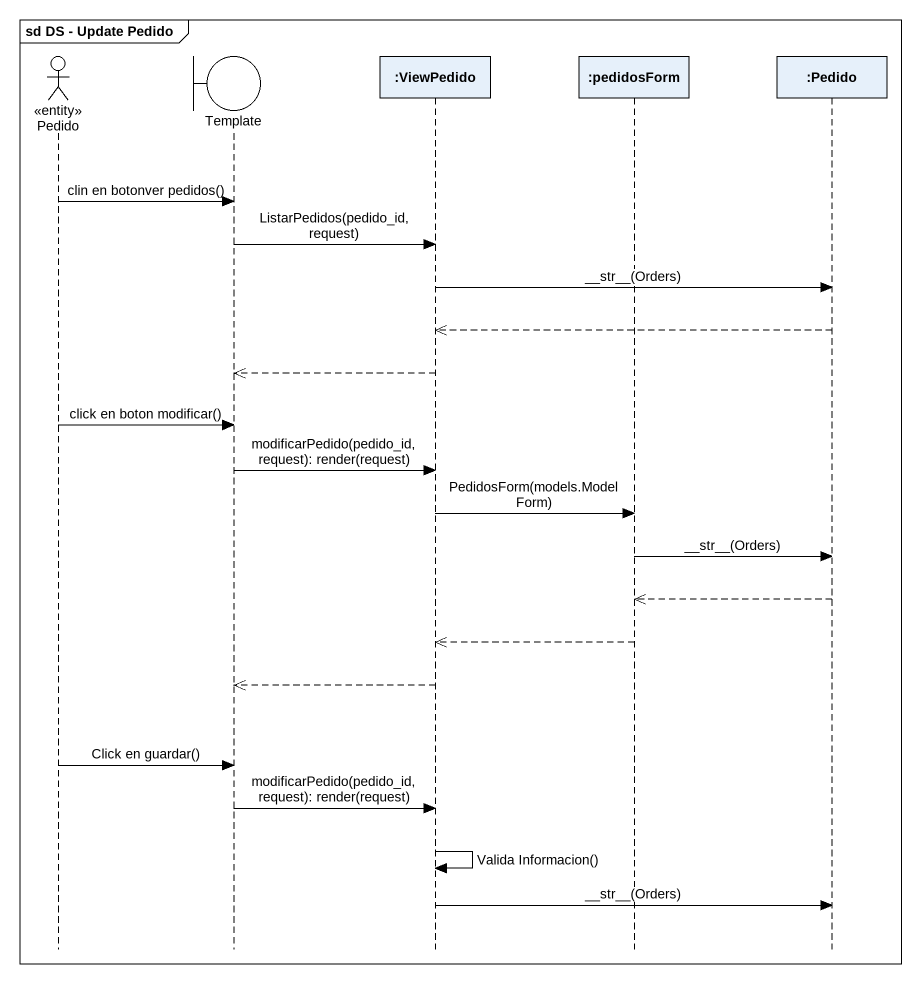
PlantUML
@startuml
mainframe sd DS - Update Pedido
hide footbox
actor Pedido <<entity>>
boundary Template
participant ":ViewPedido" as ViewPedido
participant ":pedidosForm" as pedidosForm
participant ":Pedido" as Pedido_2

Pedido -> Template : clin en botonver pedidos()
Template -> ViewPedido : ListarPedidos(pedido_id, request)
ViewPedido -> Pedido_2 : ~__str~__(Orders)
Pedido_2 -->> ViewPedido
ViewPedido -->> Template
Pedido -> Template : click en boton modificar()
Template -> ViewPedido : modificarPedido(pedido_id, request): render(request)
ViewPedido -> pedidosForm : PedidosForm(models.ModelForm)
pedidosForm -> Pedido_2 : ~__str~__(Orders)
Pedido_2 -->> pedidosForm
pedidosForm -->> ViewPedido
ViewPedido -->> Template
Pedido -> Template : Click en guardar()
Template -> ViewPedido : modificarPedido(pedido_id, request): render(request)
ViewPedido -> ViewPedido : Valida Informacion()
ViewPedido -> Pedido_2 : ~__str~__(Orders)
@enduml
